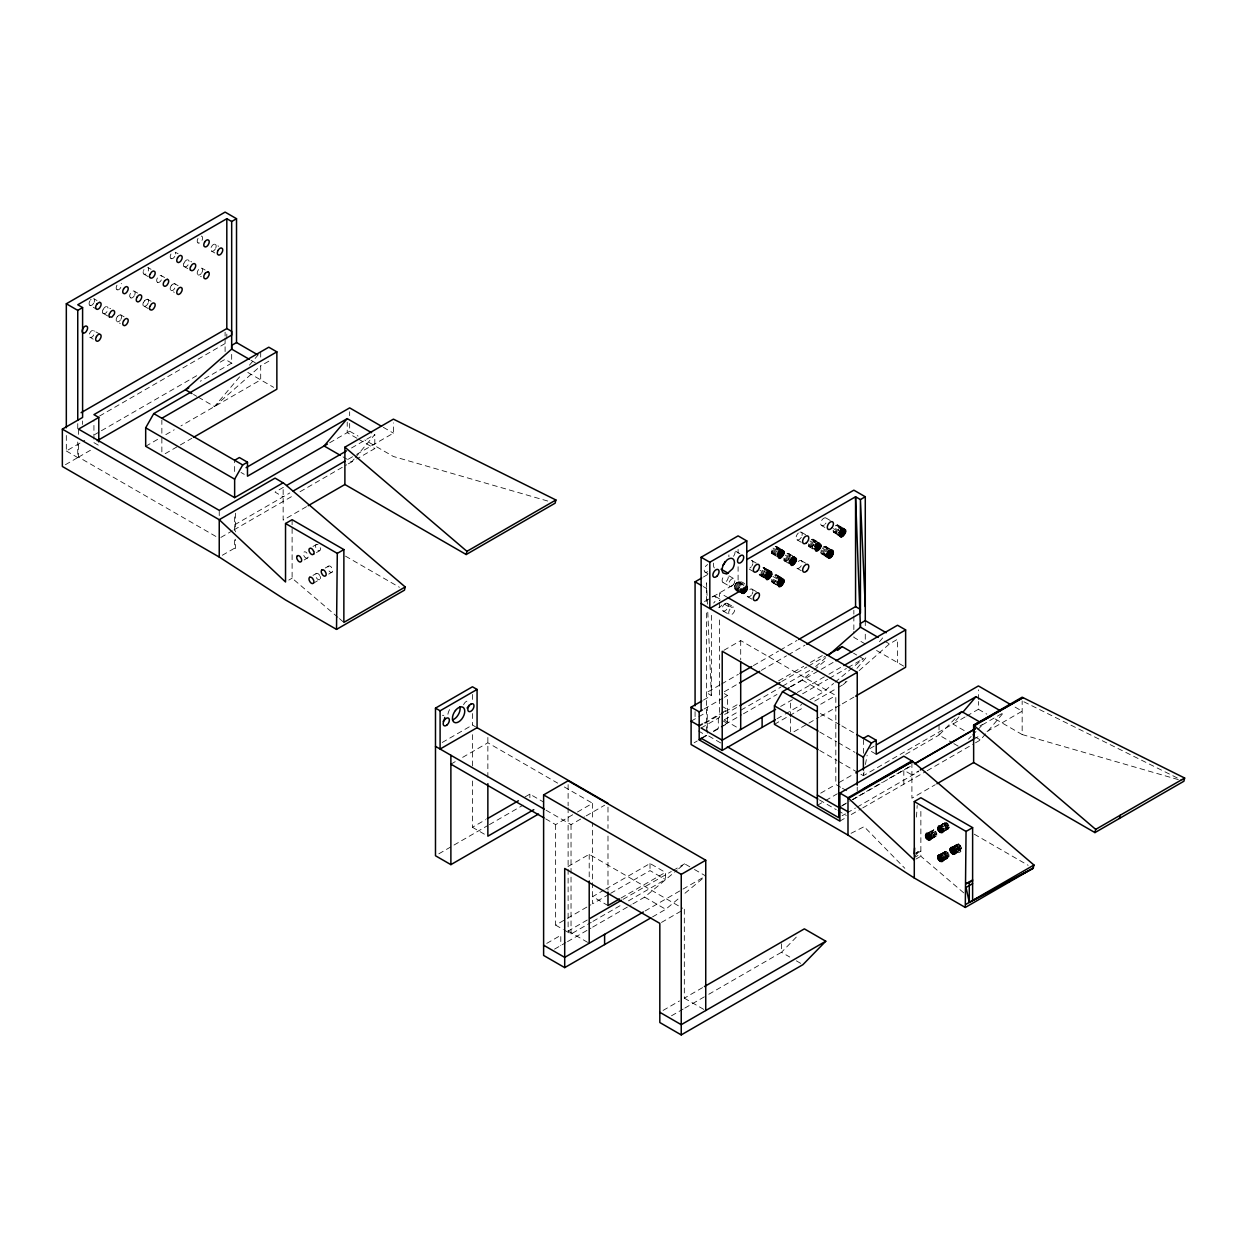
<?xml version="1.0" encoding="UTF-8"?>
<svg xmlns="http://www.w3.org/2000/svg" width="1247" height="1247" viewBox="0 0 1247 1247"><rect width="100%" height="100%" fill="white"/><g stroke="black" fill="none" stroke-linecap="round" stroke-linejoin="round"><path stroke-width="0.75" stroke-dasharray="5 3.75" d="M77.75 428.641L77.75 423.388M215.887 536.444L78.53 457.135L78.53 443.137M78.53 434.377L78.53 429.124M82.598 424.432L82.598 420.925M93.93 439.131L93.93 421.626M161.861 451.882L161.861 435.063M161.861 433.208L161.861 420.13M219.238 515.619L219.238 510.366M226.814 339.075L226.814 332.061M231.677 354.366L231.677 363.111L200.315 381.223M234.639 530.645L234.639 514.31M234.639 471.491L234.639 460.283M268.791 361.194L260.701 365.87L260.701 379.867L180.924 425.928M260.701 357.11L260.701 351.857M306.513 506.656L283.147 520.139L283.147 486.299M329.644 442.779L349.659 431.228L349.659 423.45M349.659 415.656L349.659 411.775M706.503 731.74L706.503 611.544M720.672 742.931L707.283 735.184L707.283 729.931M707.283 728.186L707.283 707.174M721.296 727.095L727.531 723.494L727.531 695.483L724.304 693.613M743.882 585.498L738.099 582.162L738.099 566.746M738.099 553.247L738.099 549.381M781.51 943.745L781.51 952.272L708.171 994.623M790.614 731.802L790.614 718.724M790.614 716.854L790.614 700.05M965.069 716.978L863.392 775.681L863.392 771.955M863.392 753.282L863.392 738.333M903.826 784.192L903.826 770.178L911.9 774.855L911.916 798.189L935.266 784.706M911.916 762.603L911.9 774.855L918.587 771.005M939.022 724.85L939.022 735.075L905.681 754.326M966.737 716.012L978.412 709.278L978.412 701.5M978.412 699.551L978.412 689.825M1178.321 779.624L1022.166 734.545L1022.166 700.923M337.937 617.343L292.11 578.187L292.11 519.703M963.744 892.868L920.863 856.237L920.863 809.381M916.483 817.097L917.184 805.484M740.25 592.419C727.484 589.691 738.894 574.711 746.252 585.809M774.496 553.793L771.799 553.543L772.283 548.961L778.861 552.764M777.442 577.875L777.162 575.381L774.496 575.132L781.074 578.935M789.787 556.552L789.491 554.027L786.779 553.777L790.068 555.679M814.431 542.32L813.605 539.327L810.628 540.122L817.206 543.926M836.877 531.846L833.9 532.656L833.105 529.679L836.394 531.565M838.218 761.153L863.392 775.681L863.844 771.862M944.322 824.236L944.649 822.989L939.194 826.465M863.392 775.681L864.062 771.955M865.434 764.505L867.133 755.183M777.13 550.457L777.13 546.903L774.465 546.669L781.043 550.457M764.816 571.796L764.832 568.258L762.135 568.009L768.713 571.796M944.4 852.496L946.13 851.436L948.001 852.808L944.961 855.083M89.893 300.854L89.472 301.758A3.975 2.291 -60 0 0 89.472 304.954L96.471 309.162M103.018 309.895L104 308.149A3.757 2.167 -60 0 1 106.696 306.591L110.547 308.679M116.984 285.204L116.548 286.124A3.975 2.291 -60 0 0 116.548 289.304L120.273 291.627M130.499 293.357L130.062 294.276A3.99 2.307 -60 0 0 129.797 296.848L133.788 299.779M143.53 270.552L143.951 269.633M120.803 319.435L121.24 318.515A3.975 2.291 -60 0 0 121.24 315.335L120.242 314.727M143.53 302.46L144.512 300.714M170.979 254.029L170.558 254.934A3.975 2.291 -60 0 0 170.558 258.129L174.268 260.452M148.206 302.943L147.224 304.689A3.757 2.167 -60 0 1 144.512 306.248L143.53 305.655M184.073 263.101L185.055 261.356A3.757 2.167 -60 0 1 187.767 259.797L191.617 261.886M198.024 238.426L197.587 239.33A3.975 2.291 -60 0 0 197.587 242.526L201.297 244.833M201.843 272.641L202.263 271.737A3.975 2.291 -60 0 0 202.263 268.541L201.281 267.949A3.757 2.167 -60 0 0 198.569 269.508L197.587 271.254A3.975 2.291 -60 0 0 197.587 274.434L201.297 276.756M838.249 530.131L838.748 529.118M915.095 856.175L917.527 851.982L917.543 855.707M449.621 709.621L449.543 709.714A8.713 5.035 -60 0 0 447.798 715.794M93.712 303.161L93.151 303.987A3.757 2.167 -60 0 1 90.454 305.546L89.893 305.359M117.545 316.302L116.548 318.032A3.975 2.291 -60 0 0 116.548 321.227L120.273 323.534M134.317 295.664L133.756 296.505A3.757 2.167 -60 0 1 131.06 298.064L130.499 297.877M174.814 256.336L174.253 257.163A3.757 2.167 -60 0 1 171.54 258.737L170.979 258.55M171.54 285.111L170.558 286.857A3.975 2.291 -60 0 0 170.558 290.052L174.268 292.359M215.357 248.886L214.796 249.712A3.757 2.167 -60 0 1 212.084 251.27L211.102 250.678A3.975 2.291 -60 0 1 211.102 247.483L212.084 245.753A3.757 2.167 -60 0 1 214.796 244.194L218.646 246.267M788.322 559.529L788.961 558.594M812.966 545.298L813.605 544.362M198.367 397.232L214.484 406.553L240.718 375.503M249.462 365.153L259.454 353.337M354.132 459.021L351.701 461.889L341.959 456.277M355.348 457.571L374.801 434.548L374.801 448.561L356.642 459.036M838.202 687.502L843.237 684.603L845.747 681.641M856.985 668.345L868.224 655.034M879.462 641.737L884.45 635.83M958.959 716.822L952.879 724.024L965.848 731.521M975.45 742.838L980.454 739.954L1003.554 712.598L980.282 726.035M763.678 573.76L760.608 575.537L759.064 573.339L765.642 577.143M775.26 581.648L776.008 580.868M955.155 718.537L939.022 735.075L952.194 742.682M968.498 739.175L971.195 736.416M972.535 735.044L976.572 730.913M977.913 729.526L983.291 724.024L979.939 725.957M796.303 937.121L781.51 952.272L789.741 957.026M318.016 544.705A3.398 1.964 60 0 0 316.785 544.393L315.896 544.923A3.616 2.089 60 0 0 315.896 547.823L316.785 549.397A3.398 1.964 60 0 0 319.248 550.815L320.136 550.27A3.616 2.089 60 0 0 320.136 547.386M304.206 559.95L307.884 557.674A3.616 2.089 60 0 0 307.884 554.775M319.746 575.506L319.248 574.758A3.398 1.964 60 0 0 316.785 573.339L315.896 573.885A3.616 2.089 60 0 0 315.896 576.769M328.725 574.103L332.403 571.827A3.616 2.089 60 0 0 332.403 568.928L331.499 567.354A3.398 1.964 60 0 0 329.052 565.935L328.148 566.481A3.616 2.089 60 0 0 328.148 569.38L328.538 570.206M313.168 583.393L320.136 579.232A3.616 2.089 60 0 0 320.136 576.332M929.67 839.901L936.887 835.178L936.248 832.014L929.67 835.802L935.733 831.25L929.155 835.054L935.141 830.627L933.878 829.894L932.148 830.938L932.772 834.103M943.574 831.546L948.889 828.335L948.499 824.61L941.921 828.413M956.511 852.636C966.674 853.914 957.977 837.906 956.667 846.588M214.484 406.553L260.701 365.87M815.663 666.568L825.763 657.668M843.237 684.603L849.02 679.521M859.136 670.621L889.454 643.92L897.544 639.243L897.544 662.593M790.395 686.692L802.133 679.927L812.498 671.276M813.979 670.044L827.322 658.946M810.02 699.723L823.223 692.101L833.604 683.465M835.085 682.218L863.22 658.775L858.357 655.969M632.884 903.888L644.621 897.123L677.215 869.97M678.695 868.738L684.619 863.797L692.74 868.489M652.508 916.919L665.727 909.297L679.054 898.183M684.977 893.257L705.724 875.971L694.361 869.424M824.548 524.738L823.784 525.33A4.349 2.51 -60 0 1 820.713 523.241A4.349 2.51 -60 0 1 824.314 517.973A4.349 2.51 -60 0 1 826.761 520.981M944.961 826.138L948.001 823.862L947.408 823.223L944.119 825.124M957.213 847.679L960.252 845.404L956.963 847.305C957.712 852.449 965.318 848.396 956.122 852.823M944.415 825.436L947.408 823.223M941.423 856.595L947.408 852.169L944.119 854.07M953.674 849.207L959.66 844.78L956.371 846.682M707.688 571.609L707.283 571.905A4.349 2.51 -60 0 1 704.212 570.128A4.349 2.51 -60 0 1 707.283 564.797L707.688 564.626M725.208 603.595A4.349 2.51 -60 0 1 727.999 607.04A4.349 2.51 -60 0 1 722.839 610.796A4.349 2.51 -60 0 1 724.413 604.172L725.208 603.595L731.786 607.398A4.349 2.51 -60 0 1 734.577 610.843A4.349 2.51 -60 0 1 729.417 614.6A4.349 2.51 -60 0 1 730.991 607.975L731.786 607.398M839.153 527.091L837.61 524.909L835.272 525.907L841.85 529.694M812.233 546.077L809.895 547.074L808.461 545.75L815.569 549.849M826.839 548.446L825.935 546.451L822.989 547.262L829.567 551.065M824.548 553.2L822.209 554.182L820.666 552L827.244 555.788M943.792 824.891L946.769 822.771L940.191 826.558M953.082 848.583L959.037 844.313L952.459 848.116L958.397 844.048L955.108 845.949M930.901 831.92L933.878 829.894L926.708 833.635M941.049 854.273L945.538 851.389M951.82 847.851L957.805 844.001L951.975 847.383M927.207 833.339L932.772 830.003M939.459 825.95L945.039 822.615L941.999 824.423M940.487 854.273L945.039 851.561L940.098 854.398M952.739 846.884L957.291 844.157M99.526 416.062L226.814 342.566M66.325 435.484L66.325 450.978L84.702 440.362M94.741 434.58L99.744 431.68M101.412 430.714L198.351 374.755M220.08 362.207L225.099 359.323L233.251 364.03M65.436 464.695L77.75 457.587L77.75 442.015M78.53 457.135L92.543 449.045M145.681 446.27L159.102 438.523M165.82 434.642L174.206 429.81M165.181 453.69L191.867 438.289M283.381 487.328L275.073 492.129L283.147 496.805M351.529 447.985L374.801 434.548M234.639 524.816L289.818 492.955M348.24 459.239L354.927 455.373M356.595 454.407L393.413 433.145L393.413 422.873M220.875 537.426L232.363 530.786M234.015 529.835L293.388 495.558M300.059 491.708L346.697 464.772M348.365 463.822L355.005 459.987M222.309 555.274L234.639 548.15L234.639 538.423M312.997 546.451L316.286 544.549M316.457 552.546L319.746 550.66M288.821 580.089L292.11 578.187M325.249 568.009L328.538 566.107M312.997 575.397L316.286 573.511M703.433 577.002L708.452 574.103M442.202 742.479L472.442 725.021L475.528 726.798M704.493 601.568L711.211 597.687M712.894 596.721L738.099 582.162M450.884 764.146L455.919 761.247M462.653 757.365L487.858 742.807L557.674 783.132M723.899 650.295L740.702 640.584L835.817 695.499L835.817 784.425L840.759 787.293M472.442 780.981L472.442 827.291L485.566 819.715M524.956 796.989L529.866 794.136L543.739 802.148M719.909 684.946L706.503 692.677L711.367 695.483L711.367 612.604M721.577 683.98L738.333 674.315M753.406 665.602L778.533 651.105M780.201 650.139L796.958 640.459M703.433 700.066L711.367 695.483L707.766 611.95M438.85 853.805L452.334 846.027M454.017 845.045L487.733 825.576M489.416 824.61L523.132 805.141M724.367 691.711L737.803 683.948M761.325 670.372L786.514 655.828M788.198 654.862L804.985 645.167M704.041 709.044L722.855 698.18M724.413 697.276L727.531 695.483M691.103 721.187L697.26 717.633M698.803 716.729L706.503 712.286M704.041 723.057L719.737 713.985M721.296 713.081L727.531 709.481L722.683 706.69M705.101 723.244L723.494 712.629M725.162 711.663L738.536 703.947M778.642 680.784L803.707 666.319M810.394 662.453L823.768 654.737M701.126 728.014L719.613 717.337L719.613 618.122M724.647 714.437L738.068 706.675M781.713 681.486L806.887 666.958M808.555 665.992L825.343 656.296M724.351 719.737L739.331 711.086M740.983 710.12L780.934 687.066M782.602 686.099L810.893 669.764M701.126 738.24L707.376 734.639M713.611 731.023L723.322 725.411M725.006 724.445L741.778 714.765M743.446 713.798L776.99 694.439M790.879 686.816L834.321 661.736M694.189 742.744L697.26 740.967M702.42 737.99L707.283 735.184M713.518 731.584L719.737 727.999M545.656 818.858L555.632 824.626L575.787 812.982M577.47 812.015L592.59 803.286L592.59 820.791M797.269 692.459L827.275 675.141M828.943 674.175L840.618 667.441M545.999 810.176L571.032 824.626L584.469 816.863M586.152 815.897L604.639 805.219M780.653 706.441L792.453 699.645M802.569 693.8L827.837 679.21M829.52 678.243L846.37 668.501M848.054 667.535L863.22 658.775M776.99 718.802L783.599 714.983M785.236 714.032L801.759 704.493M774.434 724.336L787.855 716.573M789.538 715.607L804.642 706.893M814.712 701.079L836.534 688.484M820.697 704.228L835.817 695.499M793.949 731.74L807.277 724.039M808.944 723.073L818.952 717.306M820.62 716.339L840.618 704.789M842.286 703.838L853.946 697.089M567.977 866.571L589.207 854.32L682.655 908.268M604.078 890.031L592.59 896.655L607.99 905.556M605.715 889.08L650.014 863.501L665.415 872.401L665.415 879.509L628.332 900.926M555.632 824.626L555.632 925.118L565.702 919.288M567.385 918.322L590.907 904.745M609.004 894.302L592.59 903.779L592.59 822.739M610.64 893.351L650.014 870.624L665.415 879.509M869.829 748.621L874.833 745.737M621.115 897.98L665.415 872.401M546.747 943.402L560.791 935.297L560.791 945.522M568.118 869.408L568.118 931.057L588.085 919.538M623.032 899.352L671.307 871.497M672.975 870.531L684.619 863.797M564.86 930.449L571.032 934.003L591.249 922.328M592.933 921.362L621.598 904.808M820.697 793.17L835.817 784.425M839.153 782.508L854.133 773.857M554.541 949.123L565.826 942.623M567.494 941.656L590.969 928.095M592.652 927.129L631.216 904.87M817.331 805.328L824.002 801.478M825.67 800.512L837.329 793.778M645.058 910.996L702.342 877.919M842.115 805.531L850.516 800.683M852.2 799.701L857.235 796.802M858.918 795.835L882.455 782.243M889.173 778.362L911.027 765.752M841.522 806.154L846.37 803.349M852.917 799.576L912.134 765.377M973.642 739.237L980.329 735.356M987.032 731.49L1022.166 711.195L1013.749 706.332M842.084 815.772L845.419 813.855M847.087 812.888L855.426 808.072M857.094 807.105L918.758 771.503M661.456 922.437L682.686 910.17M839.901 821.103L846.37 817.362M851.265 814.525L861.131 808.835M862.768 807.9L925.477 771.69M927.144 770.724L973.782 743.789M851.062 833.323L864.14 826.652L904.808 868.286M941.36 824.891L945.538 822.443M927.939 833.962L935.141 830.627M941.423 827.649L948.001 823.862M945.6 827.338L948.889 825.436L945.413 826.917M930.059 836.628L936.637 832.84L933.146 834.321M942.561 830.066L949.138 826.278L945.725 827.759M933.598 835.568L936.887 833.666L933.473 835.147M945.927 828.974L949.216 827.073L945.896 828.569M945.849 829.676L949.138 827.774L945.896 829.317M930.309 838.966L936.965 834.477L930.309 837.47M930.059 839.527L936.637 835.724L933.473 837.345M914.285 853.852L920.863 850.049M920.894 851.078L917.543 852.995L914.285 857.577L920.894 853.774M915.937 859.089L920.863 856.237M663.092 1010.413L679.428 1000.982M684.322 909.234L684.322 998.161L702.762 987.515M939.708 854.787L944.649 851.935M941.844 854.554L946.769 851.717M944.712 854.709L948.001 852.808M960.767 846.167L954.189 849.955L961.156 846.994L954.578 850.781L961.39 847.82L954.812 851.623L961.484 848.63L954.906 852.418L961.39 849.332L954.578 853.681M945.21 855.458L948.499 853.556M945.6 856.284L948.889 854.382L948.889 857.281L945.662 859.245M942.561 859.027L949.138 855.224L942.311 858.185M671.494 1015.791L683.169 1009.057M684.821 1008.09L706.503 995.589M945.927 857.92L949.216 856.019L945.896 857.515M944.119 859.666L949.138 856.72L942.638 859.822M943.059 860.664L948.889 857.281L942.561 860.524M945.662 830.284L948.499 828.709L946.13 828.086M930.574 839.278L936.248 836.098L933.878 835.49M948.499 828.709L942.561 831.578M933.146 837.813L936.248 836.098M942.311 861.069L948.499 857.655L946.13 857.032M941.921 857.359L948.889 854.382M786.779 560.885L784.612 561.103L783.817 559.965L790.38 563.769M774.465 582.24L772.922 582.645L771.488 581.32L778.066 585.108M307.495 558.048L306.98 558.22A3.398 1.964 60 0 1 304.533 556.801L303.629 555.227A3.616 2.089 60 0 1 303.629 552.327L304.533 551.782A3.398 1.964 60 0 1 306.98 553.2M332.014 572.202L331.499 572.373A3.398 1.964 60 0 1 329.052 570.955M319.746 579.606L319.248 579.761A3.398 1.964 60 0 1 316.785 578.343L316.286 577.595M547.698 501.029L393.413 456.496L364.794 439.973M735.325 589.566C738.801 590.392 742.23 584.609 739.674 582.022M201.281 236.042L202.263 236.634A3.975 2.291 -60 0 1 202.263 239.829L201.281 241.559A3.757 2.167 -60 0 1 198.569 243.118L198.024 242.947M184.073 266.281L185.055 266.889A3.757 2.167 -60 0 0 187.767 265.33L188.749 263.585A3.975 2.291 -60 0 0 188.749 260.389L188.328 259.984M198.024 274.854L198.569 275.041A3.757 2.167 -60 0 0 201.281 273.483M164.588 277.489L160.738 275.4A3.757 2.167 -60 0 0 158.026 276.959L157.044 278.705A3.975 2.291 -60 0 0 157.044 281.884L160.754 284.207M174.253 283.552L178.103 285.641M143.249 271.472A3.975 2.291 -60 0 0 143.53 273.732L144.512 274.34A3.757 2.167 -60 0 0 147.224 272.781L148.206 271.035A3.975 2.291 -60 0 0 148.206 267.84M157.465 282.305L158.026 282.492A3.757 2.167 -60 0 0 160.738 280.934L161.72 279.188A3.975 2.291 -60 0 0 161.72 275.992L161.299 275.587M170.979 290.457L171.54 290.645A3.757 2.167 -60 0 0 174.253 289.086L175.235 287.34A3.975 2.291 -60 0 0 175.235 284.145L174.814 283.739M137.606 293.061L133.756 290.972A3.757 2.167 -60 0 0 131.06 292.531M147.224 299.155L151.074 301.244M116.984 289.725L117.545 289.912A3.757 2.167 -60 0 0 120.242 288.353L121.24 286.607A3.975 2.291 -60 0 0 121.24 283.412M103.018 313.091L104 313.683A3.757 2.167 -60 0 0 106.696 312.124L107.694 310.378A3.975 2.291 -60 0 0 107.694 307.198L107.258 306.778M116.984 321.632L117.545 321.82A3.757 2.167 -60 0 0 120.242 320.261M100.29 334.352L93.151 330.377A3.757 2.167 -60 0 0 90.454 331.936L89.472 333.666A3.975 2.291 -60 0 0 89.472 336.861L93.182 339.168M89.893 337.282L90.454 337.454A3.757 2.167 -60 0 0 93.166 335.895L94.148 334.165A3.975 2.291 -60 0 0 94.148 330.969L93.712 330.549M1023.896 701.796L1182.156 780.373M825.966 518.004L830.892 520.856M837.61 524.909L844.188 528.697M836.877 524.987L843.455 528.775M836.082 525.314L842.66 529.118M835.537 528.572L840.478 531.409M833.401 528.634L839.979 532.438M832.996 530.661L839.574 534.449M833.105 531.518L839.683 535.306M821.602 525.548L824.891 527.45M833.401 532.188L840.478 536.444M801.322 532.235L807.869 536.007M812.966 539.14L820.183 543.131M825.327 546.264L832.996 550.691M812.233 539.203L818.811 543.006M824.579 546.342L831.157 550.145M811.438 539.546L818.001 543.349M823.784 546.685L830.362 550.473M809.895 540.917L813.184 542.819M822.241 548.041L828.819 551.844M810.893 542.804L815.834 545.64M823.223 549.911L828.148 552.764M810.41 543.817L813.699 545.718M821.087 549.974L824.376 551.875M808.461 543.895L815.039 547.698M820.775 551.018L827.353 554.821M808.352 544.877L814.93 548.68M820.775 552.857L827.353 556.661M796.958 539.78L803.504 543.567M808.757 546.42L815.834 550.675M821.087 553.543L828.148 557.783M776.008 546.248L781.573 549.288M788.322 553.356L794.9 557.16M801.307 560.682L807.9 564.486M775.26 546.326L781.838 550.114M787.59 553.434L790.879 555.336M780.248 551.034L773.67 547.246L772.922 548.025L776.211 549.927M787.636 555.305L792.562 558.157M785.251 555.149L791.829 558.937M786.249 557.019L791.19 559.872M771.799 549.974L778.377 553.777M785.766 558.048L790.692 560.885M771.488 551.018L778.066 554.806M783.817 558.126L790.38 561.929M771.379 552L777.957 555.788M783.708 559.108L786.997 561.01M771.488 552.857L776.99 556.037M771.799 553.543L778.377 557.331M784.114 560.651L791.19 564.907M796.942 568.227L803.536 572.03M739.892 553.684L734.109 550.348A4.349 2.51 -60 0 1 733.47 556.318M752.035 560.698L758.581 564.47M764.317 567.79L770.895 571.594M776.678 574.914L783.256 578.717M763.678 567.588L770.256 571.391M776.039 574.727L782.617 578.514M762.946 567.666L769.508 571.469M775.291 574.805L781.869 578.592M211.538 251.099L214.827 252.985M775.338 576.675L780.279 579.512M762.244 570.315L767.17 573.168M772.953 576.504L779.531 580.307M884.622 641.129L889.454 643.92M759.969 570.3L766.546 574.103M761.122 572.279L766.048 575.116M773.436 579.387L778.377 582.24M760.81 573.308L765.736 576.161M771.488 579.481L778.066 583.269M771.379 580.463L774.668 582.349M759.158 574.197L765.736 578M759.47 574.883L767.17 579.325M771.799 581.99L777.863 585.498M749.307 569.178L754.217 572.014M759.969 575.335L766.546 579.138M772.283 582.443L777.224 585.295M865.278 643.966L853.852 637.373L853.852 631.559M876.563 650.482L905.634 667.254M978.412 709.278L986.829 714.141M995.231 718.989L1022.166 734.545M178.103 253.718L175.235 252.237A3.975 2.291 -60 0 1 175.235 255.432M201.843 268.136L205.131 270.038M729.027 575.865L733.953 578.717M752.019 589.145L758.581 592.933M739.035 581.819L746.766 586.293M738.286 581.897L747.078 586.963M737.491 582.24L747.187 587.82M736.696 582.817L745.441 587.867M735.948 583.596L743.477 587.945M735.325 584.531L741.887 588.335M184.494 266.702L187.783 268.604M853.494 653.163L856.736 655.034M734.826 585.56L741.404 589.348M734.514 586.589L739.455 589.441M734.421 587.571L740.999 591.374M734.514 588.428L741.092 592.231M734.826 589.114L740.889 592.606M705.116 572.124L708 573.791M723.026 582.474L729.604 586.261M747.654 596.69L754.217 600.477M975.59 737.133L980.454 739.954M728.279 597.843L719.613 592.839L719.613 600.618M703.246 586.542L706.503 588.428M147.785 267.435L151.074 269.336M715.061 596.269L719.987 599.106M727.375 603.377L733.953 607.18M724.413 604.172L730.991 607.975M143.951 274.153L150.528 277.941M953.846 743.633L960.439 747.436M723.026 610.921L729.604 614.724M383.312 427.316L393.413 433.145M251.021 360.289L257.474 363.999M802.133 679.927L823.223 692.101M143.951 306.061L148.892 308.913M247.81 372.432L273.639 387.334M349.659 431.228L358.06 436.091M356.954 438.258L347.227 432.631L347.227 422.125M358.575 439.193L374.801 448.561M820.386 713.502L840.229 724.959M841.881 725.925L853.462 732.613M93.712 298.641L97.001 300.543M120.803 314.914L124.092 316.816M871.388 751.458L876.236 754.264M103.439 313.496L110.017 317.299M819.747 732.02L836.534 741.7M838.218 742.666L854.99 752.362M974.25 834.181L1028.152 865.309M819.747 750.491L836.924 760.405M193.519 394.442L196.745 396.312M724.476 720.143L740.702 729.511M842.411 788.244L847.352 791.097M722.683 720.688L727.531 723.494M819.513 799.982L836.254 809.662M837.937 810.628L846.308 815.46M698.351 730.913L706.503 735.636M241.014 472.473L244.256 474.343M345.481 556.131L399.399 587.259M93.93 442.638L98.778 445.444M66.325 450.978L77.75 457.587M234.639 548.15L235.387 548.586L235.387 539.281M564.33 786.966L592.59 803.286M796.334 960.829L802.928 964.648M644.621 897.123L665.727 909.297M472.442 827.291L484.771 834.414M568.118 931.057L589.207 943.246M684.322 998.161L705.74 1010.522M555.632 925.118L563.332 929.561M339.418 618.606L343.86 622.393M215.357 244.381L215.778 244.786A3.975 2.291 -60 0 1 215.778 247.982M147.785 299.342L148.206 299.763A3.975 2.291 -60 0 1 148.471 302.023M134.317 291.159L134.754 291.564A3.975 2.291 -60 0 1 134.754 294.76M944.649 854.834L945.039 855.645M707.423 604.187L706.503 582.817L706.503 604.016M865.278 620.632L865.278 626.462M865.278 634.24L865.278 640.085M857.235 787.075L857.235 790.957M853.852 610.251L853.852 614.132M853.852 616.065L853.852 629.626M740.702 640.584L740.702 659.912M719.613 602.566L719.613 610.344M718.303 718.101L718.303 728.326M695.078 711.601L695.078 719.348M650.014 863.501L650.014 870.624M607.99 807.136L607.99 828.367M607.99 836.082L607.99 890.109M589.207 854.32L589.207 881.38M571.032 824.626L571.032 934.003M568.118 784.628L568.118 805.827M568.118 807.744L568.118 867.476M529.866 794.136L529.866 797.706M487.858 737.476L487.858 777.832M472.442 694.439L472.442 702.077M472.442 713.549L472.442 725.021M472.442 734.67L472.442 769.399M235.387 513.203L235.387 531.83M225.099 332.201L225.099 336.067M225.099 338.015L225.099 351.576M463.619 704.773A4.349 2.51 -60 0 1 465.49 702.045L466.284 701.453A4.349 2.51 -60 0 1 468.467 701.235M442.436 715.342A4.349 2.51 -60 0 1 443.823 715.466M714.313 567.931A8.713 5.035 -60 0 1 713.643 562.943M728.949 556.754A4.349 2.51 -60 0 1 728.949 554.915M799.935 532.11A4.349 2.51 -60 0 1 801.805 536.241M801.322 537.27A4.349 2.51 -60 0 1 796.474 539.327A4.349 2.51 -60 0 1 798.345 533.03M751.395 560.495A4.349 2.51 -60 0 1 752.923 562.693M752.829 563.675A4.349 2.51 -60 0 1 752.035 565.717M751.395 566.652A4.349 2.51 -60 0 1 749.852 568.024M798.329 561.477A4.349 2.51 -60 0 1 801.572 560.885A4.349 2.51 -60 0 1 801.79 564.688M801.307 565.717A4.349 2.51 -60 0 1 796.147 567.089M749.837 589.363A4.349 2.51 -60 0 1 752.907 591.14M752.814 592.122A4.349 2.51 -60 0 1 752.019 594.164M751.38 595.1A4.349 2.51 -60 0 1 747.951 596.814A4.349 2.51 -60 0 1 746.859 593.712M712.084 597.064A4.349 2.51 -60 0 1 715.856 597.391A4.349 2.51 -60 0 1 713.674 603.018M728.279 576.909A4.349 2.51 -60 0 1 726.752 580.884L725.208 582.255A4.349 2.51 -60 0 1 722.231 581.336A4.349 2.51 -60 0 1 723.665 576.504M825.966 523.039A4.349 2.51 -60 0 1 825.327 523.974M721.639 605.091A4.349 2.51 -60 0 1 718.662 607.725M719.457 600.275A4.349 2.51 -60 0 1 720.252 599.932M117.545 316.551A3.757 2.167 -60 0 1 120.242 314.992M143.296 305.78A3.975 2.291 -60 0 1 143.296 302.585M144.512 300.979A3.757 2.167 -60 0 1 147.224 299.42M94.148 299.062A3.975 2.291 -60 0 1 94.148 302.242M171.54 285.376A3.757 2.167 -60 0 1 174.253 283.817M90.454 300.013A3.757 2.167 -60 0 1 91.109 299.327M183.839 266.422A3.975 2.291 -60 0 1 183.839 263.226M102.784 313.215A3.975 2.291 -60 0 1 102.784 310.02M733.314 584.687L731.786 586.043A4.349 2.51 -60 0 1 728.887 582.941A4.349 2.51 -60 0 1 733.766 578.624A4.349 2.51 -60 0 1 733.314 584.687"/><path stroke-width="1.5" d="M62.35 429.124L62.35 466.472L219.238 557.05L285.532 599.947L336.519 629.392L404.449 590.174L405.213 586.978L283.911 483.337L275.073 478.115L219.238 510.366L78.53 429.124L98.778 417.433L93.93 414.627L231.677 335.1L231.677 221.498L226.814 218.708L77.75 304.767L82.598 307.573L82.598 417.433L62.35 429.124L219.238 519.703L285.532 581.975L285.532 523.506L292.11 519.703L343.876 549.584L343.86 622.393L405.213 586.978M98.778 441.937L98.778 417.433M193.519 437.323L276.865 389.204L276.865 351.857L268.791 347.196L153.771 413.599L145.681 427.799L145.681 446.27L234.639 497.631L327.415 444.072M234.639 497.631L234.639 479.16L242.713 464.944L247.483 462.201L239.393 457.524L234.639 460.283M191.913 393.522L185.46 389.797L231.677 349.113L231.677 345.372L236.525 342.566L236.525 218.708L225.099 212.099L66.325 303.769L66.325 427.737M247.483 462.201L247.483 476.198L347.227 418.618L371.559 432.678M344.889 447.174L344.889 484.506L466.191 554.525L555.133 503.18L555.897 499.985L393.413 419.132L344.889 447.174L466.939 551.33L466.191 554.525M543.614 794.916L681.252 874.381L681.236 1034.901L659.819 1022.524L659.819 923.372L564.704 868.458L564.704 967.61L543.614 955.436L543.614 794.916L568.118 780.778L705.74 860.227L705.74 1010.522M702.42 709.979L699.193 711.85L699.193 739.861L839.901 821.103L839.901 793.076L903.826 756.181L912.664 761.387L1033.966 865.028L1033.202 868.224L965.287 907.442L914.285 878.013L847.991 835.1L691.103 744.521L691.103 707.174L701.89 700.954M789.211 687.783L782.524 691.649L774.434 705.849L774.434 724.336L818.079 749.525M701.126 738.24L722.216 750.413L722.216 651.261L817.331 706.176L817.331 805.328L838.748 817.689L838.748 682.966L701.126 603.501M847.991 835.1L847.991 797.753L839.901 793.076M746.704 559.607L855.567 496.758L860.43 627.163L828.663 655.127M863.392 770.147L863.392 757.21L871.482 743.009L876.236 740.25L868.161 735.59L863.392 738.333M878.169 637.404L860.43 627.163L860.43 623.422L865.278 620.632L865.278 496.758L853.852 490.165L746.891 551.907M876.236 740.25L876.236 754.264L975.98 696.683L1000.312 710.728M835.989 660.785L897.544 625.246L905.634 629.906L905.634 667.254L855.613 696.138M973.642 728.934L973.642 762.556L1094.944 832.591L1183.902 781.23L1184.65 778.034L1022.166 697.198L973.642 725.224L973.642 728.934L974.39 725.738L1022.914 697.728L973.642 725.224L1095.692 829.395L1094.944 832.591M972.613 900.459L972.629 827.634L920.863 797.753L914.285 801.556L914.285 878.013M974.39 725.738L973.642 739.237L920.255 770.038M914.285 853.852L914.643 848.038M771.722 574.586C766.734 561.774 761.995 590.813 771.722 574.586L766.796 571.734M784.02 553.216C778.985 540.434 774.403 569.567 784.02 553.216L779.079 550.363M784.02 581.679C779.063 568.944 774.356 597.968 784.02 581.679L779.079 578.826M796.365 560.355C791.377 547.542 786.639 576.597 796.365 560.355L793.076 558.453M821.009 546.124C816.006 533.311 811.298 562.366 821.009 546.124L816.084 543.271M833.308 553.216L832.513 550.239C823.051 550.457 828.85 565.296 833.308 553.216L828.367 550.379M845.622 531.877C840.634 519.095 835.989 548.181 845.622 531.877L840.696 529.024M1008.745 882.346L1009.01 881.208M1119.463 818.437L1120.211 815.242M336.519 629.392L337.298 553.387L285.532 523.506M965.287 907.442L966.051 831.437L914.285 801.556M741.404 589.348C738.91 597.874 750.897 590.221 746.252 585.809M109.58 313.698L110.578 311.953A3.757 2.167 -60 0 1 113.274 310.394L114.272 310.986A3.975 2.291 -60 0 1 114.272 314.182L111.903 317.143L109.58 316.878M150.108 274.34L151.09 272.61A3.757 2.167 -60 0 1 153.802 271.051L154.784 271.643A3.975 2.291 -60 0 1 154.784 274.839L153.802 276.569A3.757 2.167 -60 0 1 151.09 278.128L150.108 277.535M150.108 306.263L151.09 304.517A3.757 2.167 -60 0 1 153.802 302.959L154.784 303.551A3.975 2.291 -60 0 1 154.784 306.746L153.802 308.492A3.757 2.167 -60 0 1 151.09 310.051L150.108 309.443M190.651 266.889L191.633 265.159A3.757 2.167 -60 0 1 194.345 263.585L195.327 264.193A3.975 2.291 -60 0 1 195.327 267.388L194.345 269.118A3.757 2.167 -60 0 1 191.633 270.677L190.651 270.085M722.761 565.53L726.611 560.371A8.713 5.035 -60 0 1 732.581 558.656L733.579 559.544A8.713 5.035 -60 0 1 732.706 568.648L726.783 574.01L722.995 572.95A8.713 5.035 -60 0 1 723.868 563.831M97.032 303.816L96.05 305.562A3.975 2.291 -60 0 0 96.05 308.742L97.032 309.35A3.757 2.167 -60 0 0 99.729 307.791L100.726 306.045A3.975 2.291 -60 0 0 100.726 302.85L99.729 302.257M164.604 280.762L163.622 282.492A3.975 2.291 -60 0 0 163.622 285.688L164.604 286.28A3.757 2.167 -60 0 0 167.316 284.721L168.298 282.991A3.975 2.291 -60 0 0 168.298 279.796L167.316 279.203M205.147 273.311L204.165 275.041A3.975 2.291 -60 0 0 204.165 278.237L205.147 278.829A3.757 2.167 -60 0 0 207.859 277.27L208.841 275.54A3.975 2.291 -60 0 0 208.841 272.345L207.859 271.752M347.227 418.618L324.111 445.974L340.337 455.342M962.606 712.505L975.98 696.683M959.192 714.406L961.873 711.647L980.002 722.122M704.43 986.548L804.362 928.859L825.779 941.22L802.928 964.648L681.236 1034.901M313.558 554.073L312.67 554.619A3.398 1.964 60 0 1 310.207 553.2L309.318 551.626A3.616 2.089 60 0 1 309.318 548.727L310.207 548.181A3.398 1.964 60 0 1 312.67 549.6L313.558 551.174M837.688 650.311L842.13 646.601L851.872 652.228M931.509 835.615L926.194 837.89C924.058 824.018 936.949 846.604 926.194 837.89L930.839 834.43M941.999 828.974L938.461 830.502C936.326 816.629 949.216 839.2 938.461 830.502L941.547 828.195M943.776 857.172L938.461 859.448C936.326 845.575 949.216 868.146 938.461 859.448L941.547 857.141M956.028 849.768L950.713 852.06C948.577 838.171 961.468 860.757 950.713 852.06L953.815 849.737M929.607 834.29L925.804 837.08L929.093 835.178M941.875 826.901L938.071 829.676L941.36 827.774M941.875 855.847L938.071 858.622L941.36 856.72M954.126 848.443L950.323 851.233L955.264 848.381M929.467 833.479L925.57 836.238L928.859 834.337M941.719 826.075L937.822 828.834L942.763 825.982M941.719 855.021L937.822 857.78L942.763 854.943M953.986 847.633L950.089 850.392L953.378 848.49M928.142 833.635L925.477 835.443L928.766 833.542M940.409 826.247L937.744 828.039L941.033 826.138M940.409 855.193L937.744 856.985L941.033 855.083M954.002 846.884L949.996 849.597L953.285 847.695M940.55 854.538L937.822 856.284L941.111 854.382M952.817 847.149L950.089 848.895L953.378 846.994M1033.966 865.028L966.035 904.246L1033.202 868.224L969.278 902.376L966.051 887.459L972.613 883.64M66.325 303.769L77.75 310.363L82.598 307.573M231.677 221.498L236.525 218.708M81.102 412.695L226.814 328.569L231.677 331.375L231.677 349.113L249.416 359.354M97.25 440.721L188.765 387.879M161.861 418.259L276.865 351.857M246.08 467.687L349.659 407.878L381.629 426.349M283.147 482.792L219.238 519.703L219.238 557.05M286.701 485.41L346.541 450.868M293.17 491.022L344.889 461.172M308.18 505.69L344.889 484.506M337.298 553.387L343.876 549.584M466.939 551.33L555.897 499.985M538.533 814.042L450.884 864.639L435.484 855.754L435.484 708.125L472.442 686.785L477.071 689.451L477.071 727.687L607.99 803.286M701.126 710.509L701.126 557.238L738.099 535.883L746.766 540.902L746.766 587.181L709.808 608.52L709.808 562.241L746.766 540.902M435.484 708.125L440.097 710.79L477.071 689.451M695.078 705.786L695.078 581.819L701.765 577.969M865.278 496.758L860.43 499.564L855.567 496.758L855.567 606.619L798.626 639.493M477.071 727.687L440.097 749.042L440.097 710.79M487.218 818.765L518.393 800.777M740.001 673.333L751.723 666.568M739.487 682.982L759.641 671.338M806.669 644.185L860.43 613.15L860.43 499.564L865.278 606.619M533.794 809.662L487.858 836.191L487.858 783.662M702.42 723.977L699.193 725.848L691.103 721.187M739.752 705.708L780.03 682.452M827.026 655.33L842.13 646.601M699.193 739.861L702.42 737.99M790.614 696.309L795.617 693.426M843.954 665.524L905.634 629.906M775.603 709.372L722.216 740.188L701.126 728.014M722.216 750.413L775.338 719.753M838.748 682.966L857.235 672.304L728.279 597.843M876.501 744.771L978.412 685.944L1010.382 704.399M619.478 898.916L607.99 905.556L607.99 892.041M589.753 918.571L621.38 900.318M855.785 772.906L961.873 711.647M681.252 874.381L705.74 860.227M643.374 911.978L564.704 957.384L543.614 945.21M911.916 760.841L847.991 797.753L914.285 860.04M848.693 798.314L912.664 761.387L863.392 788.852L864.14 789.398M914.378 763.803L974.889 728.872M915.454 763.46L975.294 728.918M564.704 967.61L650.856 917.886M936.933 783.74L973.642 762.556M938.461 830.502L941.75 828.6M926.194 837.89L931.135 835.054M943.901 828.413L938.96 831.25L943.262 829.349M931.649 835.802L926.708 838.654L931.01 836.753M942.841 829.988L939.552 831.889L943.885 829.879M930.589 837.376L927.3 839.278L930.184 837.953M943.48 830.455L940.191 832.357L943.075 830.938M931.228 837.844L927.939 839.745L930.823 838.327M944.119 830.72L940.83 832.622L943.698 831.126M966.051 831.437L972.629 827.634M950.713 852.06L954.002 850.158M938.461 859.448L941.75 857.546M956.153 849.955L951.227 852.808L955.529 850.906M943.901 857.359L938.96 860.196L943.262 858.295M955.108 851.53L951.82 853.431L956.137 851.436M942.841 858.934L939.552 860.835L943.885 858.84M955.748 851.997L952.459 853.899L955.342 852.496M943.48 859.401L940.191 861.303L943.075 859.884M956.371 852.262L953.082 854.164L955.95 852.667M944.119 859.666L940.83 861.568L943.698 860.071M825.779 941.22L681.236 1024.675L659.819 1012.299M972.629 879.93L966.051 883.718L972.613 880.943M1095.692 829.395L1184.65 778.034M953.674 854.226L956.511 852.636M928.563 840.01L931.431 838.514M973.642 725.224L990.57 716.402M842.364 528.151L845.653 530.053M840.805 528.042L845.731 530.895M840.384 530.069L845.326 532.905M839.901 531.082L844.827 533.934M839.262 532.017L844.188 534.869M838.514 532.796L843.455 535.649M839.371 534.34L842.66 536.226M838.561 534.667L841.85 536.569M837.828 534.745L841.117 536.646M830.019 549.475L833.308 551.377M817.829 543.24L821.118 545.142M830.128 550.332L833.417 552.234M815.772 544.316L820.713 547.152M828.07 551.408L832.996 554.26M815.257 545.313L820.183 548.166M827.572 552.421L832.513 555.274M814.618 546.248L819.544 549.101M826.932 553.356L831.874 556.209M815.522 547.979L818.811 549.88M826.2 554.151L831.126 556.988M814.712 548.555L818.001 550.457M825.405 554.728L830.331 557.58M826.247 556.022L829.536 557.908M825.498 556.084L828.787 557.986M780.731 549.475L784.02 551.377M793.076 556.614L796.365 558.516M779.188 549.397L784.114 552.234M793.186 557.471L796.474 559.373M778.783 551.408L783.708 554.26M791.097 558.516L796.038 561.368M778.284 552.421L783.225 555.274M790.614 559.544L795.539 562.381M777.645 553.356L782.586 556.209M789.975 560.48L794.9 563.317M776.912 554.151L781.838 556.988M789.226 561.259L794.168 564.112M777.785 555.694L781.074 557.596M790.068 562.787L793.357 564.688M776.99 556.037L780.279 557.923M789.273 563.13L792.562 565.031M855.567 606.619L860.43 609.424M865.278 620.632L886.243 632.728M768.121 570.16L771.41 572.061M768.433 570.845L771.722 572.732M780.762 577.953L784.051 579.855M768.542 571.703L771.831 573.604M779.188 577.844L784.114 580.697M766.453 572.747L771.379 575.6M778.783 579.871L783.708 582.708M765.97 573.776L770.895 576.613M778.284 580.884L783.225 583.736M765.331 574.696L770.256 577.548M777.645 581.819L782.586 584.672M764.582 575.49L769.508 578.327M776.912 582.598L781.838 585.451M765.424 577.018L768.713 578.92M777.754 584.126L781.043 586.028M764.629 577.361L767.918 579.263M776.959 584.469L780.248 586.371M701.126 557.238L709.808 562.241M721.062 569.178L728.373 573.308M743.477 587.945L746.766 589.847M742.963 588.943L746.252 590.844M740.687 588.927L745.612 591.779M739.939 589.722L744.864 592.559M740.78 591.249L744.069 593.151M739.985 591.592L743.274 593.478M695.078 581.819L701.609 585.591M236.525 342.566L257.49 354.678M782.524 691.649L817.081 711.601M856.767 734.514L871.482 743.009M774.434 705.849L818.079 731.038M856.673 753.328L863.392 757.21M691.103 707.174L699.193 711.85M839.901 807.09L847.991 811.75M817.331 795.103L838.748 807.464M153.771 413.599L242.713 464.944M727.375 746.797L817.829 799.015M145.681 427.799L234.639 479.16M435.484 746.361L544.331 809.209M450.884 764.146L543.988 817.907M969.278 882.86L969.278 902.376M857.235 672.304L857.235 785.127M762.12 717.15L762.12 727.375M740.702 661.845L740.702 729.511M604.608 934.346L604.608 944.571M589.207 881.38L589.207 943.246M450.884 755.261L450.884 864.639M226.814 218.708L226.814 328.569M77.75 310.363L77.75 420.223M468.95 705.256A4.349 2.51 -60 0 1 467.079 707.984M444.727 717.461A4.349 2.51 -60 0 1 443.184 721.436M459.894 706.768A8.713 5.035 -60 0 1 458.382 714.531L457.119 716.417A8.713 5.035 -60 0 1 452.458 719.893M724.99 561.602A8.713 5.035 -60 0 1 724.024 563.644M149.874 309.583A3.975 2.291 -60 0 1 149.874 306.388M313.761 551.299A3.616 2.089 60 0 1 313.761 554.198M205.147 273.561A3.757 2.167 -60 0 1 207.859 272.002M97.032 304.065A3.757 2.167 -60 0 1 99.729 302.507M164.604 281.011A3.757 2.167 -60 0 1 167.316 279.453M149.874 277.66A3.975 2.291 -60 0 1 149.874 274.48M190.417 270.209A3.975 2.291 -60 0 1 190.417 267.029M109.362 317.019A3.975 2.291 -60 0 1 109.362 313.823M82.957 328.413L82.536 329.317A3.975 2.291 -60 0 0 82.536 332.513L83.518 333.105A3.757 2.167 -60 0 0 86.214 331.546L87.212 329.8A3.975 2.291 -60 0 0 87.212 326.605L86.214 326.013A3.757 2.167 -60 0 0 83.518 327.571L82.957 328.413M96.471 336.565L96.05 337.469A3.975 2.291 -60 0 0 96.05 340.665L97.032 341.257A3.757 2.167 -60 0 0 99.729 339.698L100.726 337.953A3.975 2.291 -60 0 0 100.726 334.773L99.729 334.165A3.757 2.167 -60 0 0 97.032 335.724L96.471 336.565M123.562 289.008L123.126 289.912A3.975 2.291 -60 0 0 123.126 293.107L124.123 293.7A3.757 2.167 -60 0 0 126.82 292.141L127.818 290.411A3.975 2.291 -60 0 0 127.818 287.215L126.82 286.623A3.757 2.167 -60 0 0 124.123 288.182L123.562 289.008M123.562 320.915L123.126 321.835A3.975 2.291 -60 0 0 123.126 325.015L124.123 325.623A3.757 2.167 -60 0 0 126.82 324.064L127.818 322.318A3.975 2.291 -60 0 0 127.818 319.123L126.82 318.531A3.757 2.167 -60 0 0 124.123 320.089L123.562 320.915M137.076 297.16L136.64 298.064A3.975 2.291 -60 0 0 136.64 301.26L137.638 301.852A3.757 2.167 -60 0 0 140.334 300.293L141.332 298.563A3.975 2.291 -60 0 0 141.332 295.368L140.334 294.775A3.757 2.167 -60 0 0 137.638 296.334L137.076 297.16M177.557 257.833L177.136 258.737A3.975 2.291 -60 0 0 177.136 261.932L178.118 262.525A3.757 2.167 -60 0 0 180.831 260.966L181.813 259.22A3.975 2.291 -60 0 0 181.813 256.04L180.831 255.432A3.757 2.167 -60 0 0 178.118 256.991L177.557 257.833M177.557 289.74L177.136 290.645A3.975 2.291 -60 0 0 177.136 293.84L178.118 294.448A3.757 2.167 -60 0 0 180.831 292.874L181.813 291.143A3.975 2.291 -60 0 0 181.813 287.948L180.831 287.356A3.757 2.167 -60 0 0 178.118 288.914L177.557 289.74M204.586 242.23L204.165 243.134A3.975 2.291 -60 0 0 204.165 246.329L205.147 246.922A3.757 2.167 -60 0 0 207.859 245.363L208.841 243.617A3.975 2.291 -60 0 0 208.841 240.437L207.859 239.829A3.757 2.167 -60 0 0 205.147 241.388L204.586 242.23M218.116 250.382L217.679 251.286A3.975 2.291 -60 0 0 217.679 254.482L218.661 255.074A3.757 2.167 -60 0 0 221.374 253.515L222.356 251.769A3.975 2.291 -60 0 0 222.356 248.589L221.374 247.982A3.757 2.167 -60 0 0 218.661 249.54L218.116 250.382M455.436 710.509L454.173 712.396A8.713 5.035 -60 0 0 453.3 721.499L454.298 722.372A8.713 5.035 -60 0 0 461.749 719.083L463.011 717.212A8.713 5.035 -60 0 0 463.884 708.093L462.886 707.22A8.713 5.035 -60 0 0 455.436 710.509M831.905 527.762L830.362 529.133A4.349 2.51 -60 0 1 827.462 526.031A4.349 2.51 -60 0 1 832.341 521.714A4.349 2.51 -60 0 1 831.905 527.762M297.441 555.757L297.051 556.131A3.616 2.089 60 0 0 297.051 559.015L297.955 560.604A3.398 1.964 60 0 0 300.402 562.007L301.306 561.477A3.616 2.089 60 0 0 301.306 558.578L300.402 557.004A3.398 1.964 60 0 0 297.955 555.585L297.441 555.757M309.708 577.299L309.318 577.673A3.616 2.089 60 0 0 309.318 580.572L310.207 582.146A3.398 1.964 60 0 0 312.67 583.565L313.558 583.019A3.616 2.089 60 0 0 313.558 580.12L312.67 578.546A3.398 1.964 60 0 0 310.207 577.127L309.708 577.299M321.96 569.91L321.57 570.284A3.616 2.089 60 0 0 321.57 573.168L322.474 574.758A3.398 1.964 60 0 0 324.921 576.161L325.826 575.631A3.616 2.089 60 0 0 325.826 572.732L324.921 571.157A3.398 1.964 60 0 0 322.474 569.739L321.96 569.91M470.914 704.119L470.103 704.711A4.349 2.51 -60 0 0 467.828 709.465A4.349 2.51 -60 0 0 470.103 711.585L470.914 711.242A4.349 2.51 -60 0 0 473.985 705.911A4.349 2.51 -60 0 0 470.914 704.119M447.065 724.881L446.27 725.473A4.349 2.51 -60 0 1 443.184 723.696A4.349 2.51 -60 0 1 446.27 718.35L447.065 718.007A4.349 2.51 -60 0 1 449.341 720.127A4.349 2.51 -60 0 1 447.065 724.881M740.609 555.57L739.814 556.146A4.349 2.51 -60 0 0 737.523 560.901A4.349 2.51 -60 0 0 739.814 563.02L740.609 562.693A4.349 2.51 -60 0 0 743.695 557.347A4.349 2.51 -60 0 0 740.609 555.57M716.76 576.332L715.965 576.909A4.349 2.51 -60 0 1 712.879 575.132A4.349 2.51 -60 0 1 715.965 569.801L716.76 569.458A4.349 2.51 -60 0 1 719.036 571.578A4.349 2.51 -60 0 1 716.76 576.332M757.194 571.22A4.349 2.51 -60 0 0 758.581 564.47A4.349 2.51 -60 0 0 753.422 569.037A4.349 2.51 -60 0 0 757.194 571.22M806.482 542.757A4.349 2.51 -60 0 0 807.869 536.007A4.349 2.51 -60 0 0 802.709 540.59A4.349 2.51 -60 0 0 806.482 542.757M806.513 571.235A4.349 2.51 -60 0 0 807.9 564.486A4.349 2.51 -60 0 0 802.741 569.053A4.349 2.51 -60 0 0 806.513 571.235M757.194 599.682A4.349 2.51 -60 0 0 758.581 592.933A4.349 2.51 -60 0 0 753.422 597.5A4.349 2.51 -60 0 0 757.194 599.682"/></g></svg>
